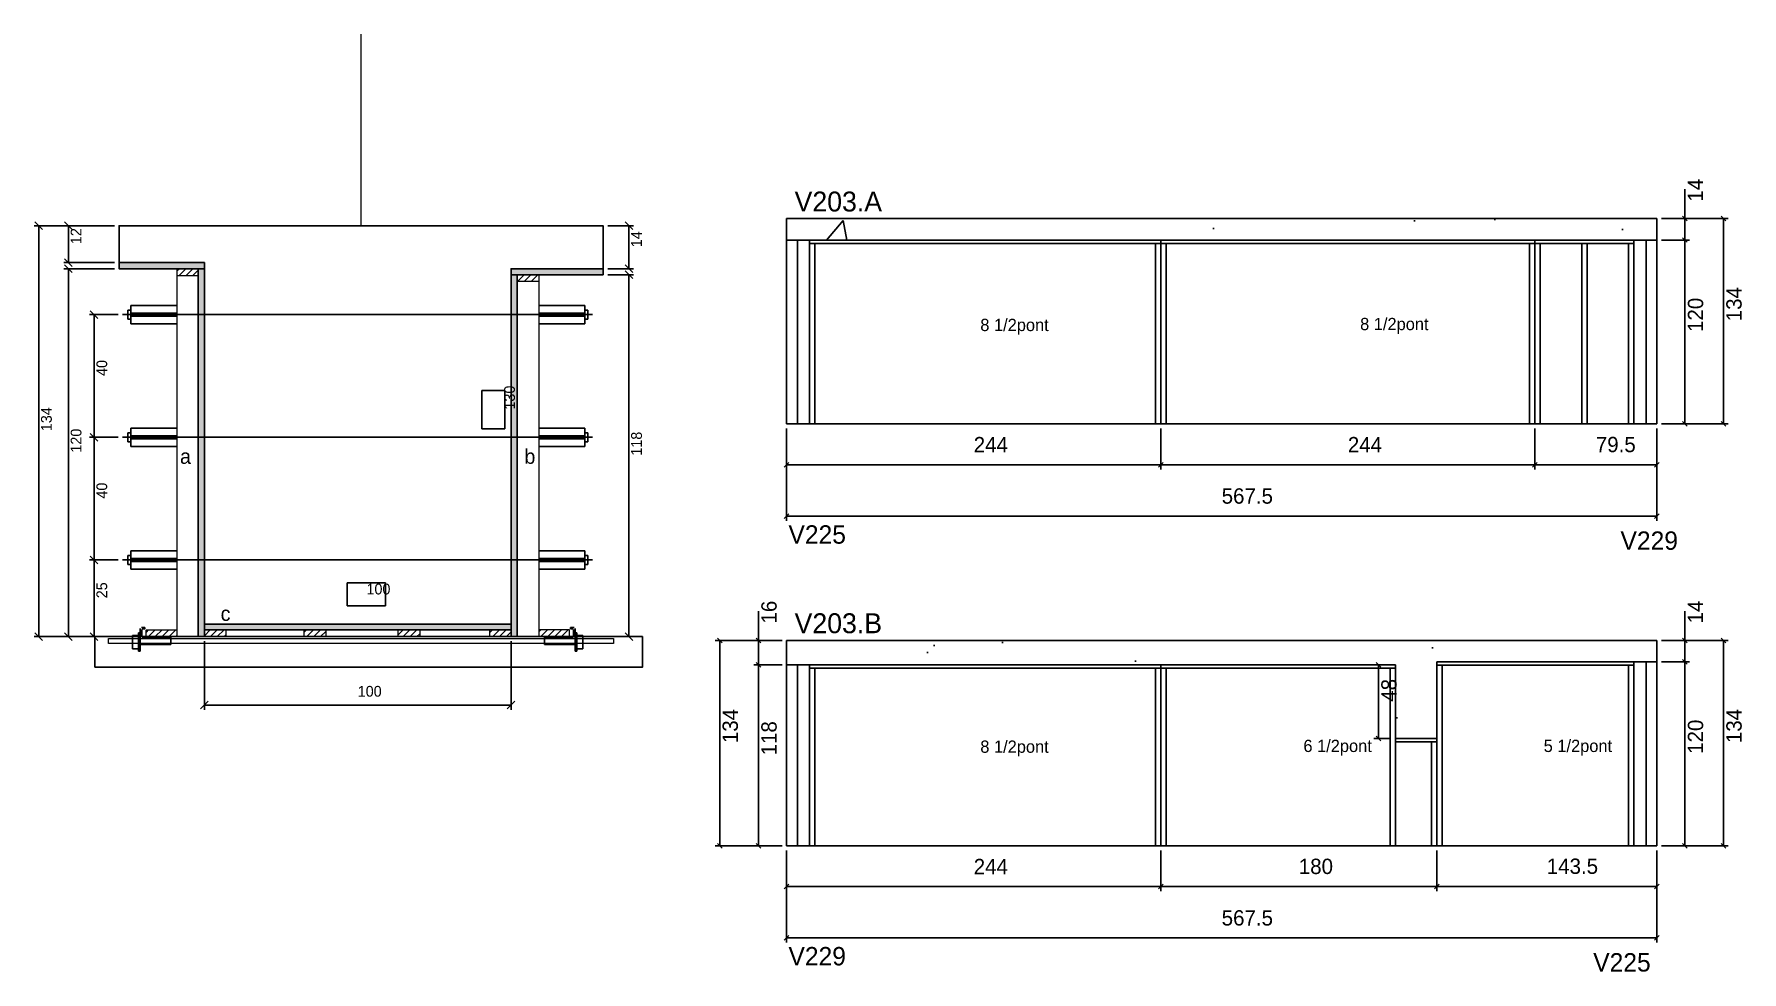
# Model space of a CAD drawing. Header units: metres. Extents: x 4399 to 5513, y 9809 to 10421.
import ezdxf

# ---------------------------------------------------------------- set-up
doc = ezdxf.new("R2010")
doc.units = ezdxf.units.M
for name, color, linetype in [('5', 7, 'Continuous'), ('barrote', 7, 'Continuous'), ('CONCRETO', 7, 'Continuous'), ('COTA', 7, 'Continuous'), ('Cota Seção (2x)', 7, 'Continuous'), ('detalhes', 7, 'Continuous'), ('Hachura', 7, 'Continuous'), ('Madeira', 7, 'Continuous'), ('Painéis', 7, 'Continuous'), ('presilha', 7, 'Continuous'), ('SARR_2.2x7', 7, 'Continuous'), ('SARR_3.5x7', 7, 'Continuous'), ('SCO-___-LAJ', 7, 'Continuous'), ('TENSOR', 7, 'Continuous'), ('texto', 7, 'Continuous'), ('Texto Seção', 7, 'Continuous')]:
    doc.layers.add(name, color=color, linetype=linetype)

msp = doc.modelspace()

# ---------------------------------------------------------------- hatches: boundary and pattern name
at = {"layer": 'COTA'}
h = msp.add_hatch(dxfattribs=at)
h.set_pattern_fill('AR-CONC')
h.paths.add_polyline_path([(5457.2, 10300.5), (5457.2, 10286.5), (4889.7, 10286.5), (4889.7, 10300.5), (5457.2, 10300.5)])
h = msp.add_hatch(dxfattribs=at)
h.set_pattern_fill('AR-CONC')
h.paths.add_polyline_path([(5313.7, 9961.3), (5313.7, 10011.3), (5457.2, 10011.3), (5457.2, 10025.3), (4889.7, 10025.3), (4889.7, 10009.3), (5286.7, 10009.3), (5286.7, 9961.3), (5313.7, 9961.3)])
at = {"layer": 'Hachura'}
h = msp.add_hatch(color=7, dxfattribs=at)
h.dxf.hatch_style = 1
h.paths.add_polyline_path([(4510, 10267.8), (4510, 10271.8), (4454.4, 10271.8), (4454.4, 10267.8), (4510, 10267.8)])
h = msp.add_hatch(dxfattribs=at)
h.set_pattern_fill('ANSI31')
h.paths.add_polyline_path([(4506, 10263.4), (4506, 10267.8), (4492, 10267.8), (4492, 10263.4), (4506, 10263.4)])
h = msp.add_hatch(color=7, dxfattribs=at)
h.dxf.hatch_style = 1
h.paths.add_polyline_path([(4506, 10267.8), (4510, 10267.8), (4510, 10027.8), (4506, 10027.8), (4506, 10267.8)])
h = msp.add_hatch(color=7, dxfattribs=at)
h.dxf.hatch_style = 1
h.paths.add_polyline_path([(4770, 10263.8), (4770, 10267.8), (4710, 10267.8), (4710, 10263.8), (4770, 10263.8)])
h = msp.add_hatch(color=7, dxfattribs=at)
h.dxf.hatch_style = 1
h.paths.add_polyline_path([(4714, 10263.8), (4710, 10263.8), (4710, 10027.8), (4714, 10027.8), (4714, 10263.8)])
h = msp.add_hatch(dxfattribs=at)
h.set_pattern_fill('ANSI31')
h.paths.add_polyline_path([(4714, 10259.4), (4714, 10263.8), (4728, 10263.8), (4728, 10259.4), (4714, 10259.4)])
h = msp.add_hatch(color=7, dxfattribs=at)
h.dxf.hatch_style = 1
h.paths.add_polyline_path([(4710, 10032.2), (4710, 10035.8), (4510, 10035.8), (4510, 10032.2), (4710, 10032.2)])
h = msp.add_hatch(dxfattribs=at)
h.set_pattern_fill('ANSI31')
h.paths.add_polyline_path([(4472, 10027.8), (4472, 10032.2), (4492, 10032.2), (4492, 10027.8), (4472, 10027.8)])
h = msp.add_hatch(dxfattribs=at)
h.set_pattern_fill('ANSI31')
h.paths.add_polyline_path([(4510, 10027.8), (4510, 10032.2), (4524, 10032.2), (4524, 10027.8), (4510, 10027.8)])
h = msp.add_hatch(dxfattribs=at)
h.set_pattern_fill('ANSI31')
h.paths.add_polyline_path([(4575.1, 10027.8), (4575.1, 10032.2), (4589.1, 10032.2), (4589.1, 10027.8), (4575.1, 10027.8)])
h = msp.add_hatch(dxfattribs=at)
h.set_pattern_fill('ANSI31')
h.paths.add_polyline_path([(4636.4, 10027.8), (4636.4, 10032.2), (4650.4, 10032.2), (4650.4, 10027.8), (4636.4, 10027.8)])
h = msp.add_hatch(dxfattribs=at)
h.set_pattern_fill('ANSI31')
h.paths.add_polyline_path([(4710, 10027.8), (4710, 10032.2), (4696, 10032.2), (4696, 10027.8), (4710, 10027.8)])
h = msp.add_hatch(dxfattribs=at)
h.set_pattern_fill('ANSI31')
h.paths.add_polyline_path([(4748, 10027.8), (4748, 10032.2), (4728, 10032.2), (4728, 10027.8), (4748, 10027.8)])

# ---------------------------------------------------------------- linework, layer by layer
at = {"color": 7, "lineweight": 25}
for p, q in [((4460, 10240.8), (4460, 10234.8)), ((4460, 10240.8), (4462, 10240.8)), ((4462, 10234.8), (4460, 10234.8)), ((4462, 10243.8), (4462, 10231.8)), ((4462, 10243.8), (4492, 10243.8)), ((4492, 10238.8), (4462, 10238.8)), ((4492, 10236.8), (4462, 10236.8)), ((4758, 10243.8), (4728, 10243.8)), ((4728, 10238.8), (4758, 10238.8)), ((4728, 10236.8), (4758, 10236.8)), ((4758, 10243.8), (4758, 10231.8)), ((4758, 10240.8), (4760, 10240.8)), ((4758, 10234.8), (4760, 10234.8)), ((4760, 10240.8), (4760, 10234.8)), ((4462, 10231.8), (4492, 10231.8)), ((4758, 10231.8), (4728, 10231.8)), ((4460, 10160.8), (4460, 10154.8)), ((4460, 10160.8), (4462, 10160.8)), ((4462, 10163.8), (4462, 10151.8)), ((4462, 10163.8), (4492, 10163.8)), ((4492, 10158.8), (4462, 10158.8)), ((4492, 10156.8), (4462, 10156.8)), ((4758, 10163.8), (4728, 10163.8)), ((4728, 10158.8), (4758, 10158.8)), ((4728, 10156.8), (4758, 10156.8)), ((4758, 10163.8), (4758, 10151.8)), ((4758, 10160.8), (4760, 10160.8)), ((4760, 10160.8), (4760, 10154.8)), ((4462, 10154.8), (4460, 10154.8)), ((4462, 10151.8), (4492, 10151.8)), ((4758, 10151.8), (4728, 10151.8)), ((4758, 10154.8), (4760, 10154.8)), ((4460, 10080.8), (4460, 10074.8)), ((4460, 10080.8), (4462, 10080.8)), ((4462, 10083.8), (4462, 10071.8)), ((4462, 10083.8), (4492, 10083.8)), ((4492, 10078.8), (4462, 10078.8)), ((4758, 10083.8), (4728, 10083.8)), ((4728, 10078.8), (4758, 10078.8)), ((4758, 10083.8), (4758, 10071.8)), ((4758, 10080.8), (4760, 10080.8)), ((4760, 10080.8), (4760, 10074.8)), ((4462, 10074.8), (4460, 10074.8)), ((4492, 10076.8), (4462, 10076.8)), ((4462, 10071.8), (4492, 10071.8)), ((4728, 10076.8), (4758, 10076.8)), ((4758, 10071.8), (4728, 10071.8)), ((4758, 10074.8), (4760, 10074.8))]:
    msp.add_line(p, q, dxfattribs=at)
at = {"layer": 'barrote', "color": 251, "lineweight": 25}
msp.add_lwpolyline([(4438.5, 10007.8), (4795.7, 10007.8), (4795.7, 10027.8), (4438.5, 10027.8)], close=True, dxfattribs=at)
at = {"layer": 'CONCRETO', "color": 251, "lineweight": 25}
msp.add_lwpolyline([(4454.4, 10271.8), (4454.4, 10295.8), (4770, 10295.8), (4770, 10267.8), (4710, 10267.8), (4710, 10035.8), (4510, 10035.8), (4510, 10271.8)], close=True, dxfattribs=at)
at = {"layer": 'COTA', "color": 4, "lineweight": 25}
for p, q in [((4451.4, 10295.8), (4399, 10295.8)), ((4402, 10027.8), (4402, 10295.8)), ((4451.4, 10295.8), (4418.3, 10295.8)), ((4421.3, 10295.8), (4421.3, 10271.8)), ((4773, 10295.8), (4789.8, 10295.8)), ((4786.8, 10295.8), (4786.8, 10267.8)), ((4451.4, 10271.8), (4418.3, 10271.8)), ((4451.4, 10267.8), (4418.3, 10267.8)), ((4421.3, 10267.8), (4421.3, 10027.8)), ((4773, 10267.8), (4789.8, 10267.8)), ((4773, 10263.8), (4789.8, 10263.8)), ((4786.8, 10027.8), (4786.8, 10263.8)), ((4453.7, 10237.8), (4435.1, 10237.8)), ((4438.1, 10237.8), (4438.1, 10157.8)), ((4453.7, 10157.8), (4435.1, 10157.8)), ((4453.7, 10157.8), (4435.1, 10157.8)), ((4438.1, 10157.8), (4438.1, 10077.8)), ((4889.7, 10163.5), (4889.7, 10136.9)), ((4889.7, 10163.5), (4889.7, 10103.4)), ((5133.7, 10163.5), (5133.7, 10136.9)), ((5133.7, 10163.5), (5133.7, 10136.9)), ((5377.7, 10163.5), (5377.7, 10136.9)), ((5377.7, 10163.5), (5377.7, 10136.9)), ((5457.2, 10163.5), (5457.2, 10136.9)), ((5457.2, 10163.5), (5457.2, 10103.4)), ((4889.7, 10139.9), (5133.7, 10139.9)), ((5133.7, 10139.9), (5377.7, 10139.9)), ((5377.7, 10139.9), (5457.2, 10139.9)), ((4889.7, 10106.4), (5457.2, 10106.4)), ((4453.7, 10077.8), (4435.1, 10077.8)), ((4453.7, 10077.8), (4435.1, 10077.8)), ((4438.1, 10077.8), (4438.1, 10027.8)), ((4473.4, 10027.8), (4399, 10027.8)), ((4473.4, 10027.8), (4418.3, 10027.8)), ((4453.7, 10027.8), (4435.1, 10027.8)), ((4510, 10024.8), (4510, 9980.1)), ((4710, 10024.8), (4710, 9980.1)), ((4746.6, 10027.8), (4789.8, 10027.8)), ((4510, 9983.1), (4710, 9983.1)), ((4889.7, 9888.3), (4889.7, 9861.8)), ((4889.7, 9888.3), (4889.7, 9828.2)), ((5133.7, 9888.3), (5133.7, 9861.8)), ((5133.7, 9888.3), (5133.7, 9861.8)), ((5313.7, 9888.3), (5313.7, 9861.8)), ((5313.7, 9888.3), (5313.7, 9861.8)), ((5457.2, 9888.3), (5457.2, 9861.8)), ((5457.2, 9888.3), (5457.2, 9828.2)), ((4889.7, 9864.8), (5133.7, 9864.8)), ((5133.7, 9864.8), (5313.7, 9864.8)), ((5313.7, 9864.8), (5457.2, 9864.8)), ((4889.7, 9831.2), (5457.2, 9831.2))]:
    msp.add_line(p, q, dxfattribs=at)
at = {"layer": 'COTA', "color": 241, "lineweight": 25}
for p, q in [((4889.7, 10300.5), (5457.2, 10300.5)), ((4889.7, 10286.5), (4889.7, 10300.5)), ((5457.2, 10286.5), (5457.2, 10300.5)), ((4889.7, 10025.3), (5457.2, 10025.3)), ((4889.7, 10009.3), (4889.7, 10025.3)), ((5457.2, 10011.3), (5457.2, 10025.3))]:
    msp.add_line(p, q, dxfattribs=at)
at = {"layer": 'COTA', "color": 0, "lineweight": 25}
for p, q in [((4891.2, 10141.4), (4888.2, 10138.4)), ((5132.2, 10138.4), (5135.2, 10141.4)), ((5135.2, 10141.4), (5132.2, 10138.4)), ((5379.2, 10141.4), (5376.2, 10138.4)), ((5376.2, 10138.4), (5379.2, 10141.4)), ((5455.7, 10138.4), (5458.7, 10141.4)), ((4891.2, 10107.9), (4888.2, 10104.9)), ((5455.7, 10104.9), (5458.7, 10107.9)), ((4891.2, 9866.3), (4888.2, 9863.3)), ((5132.2, 9863.3), (5135.2, 9866.3)), ((5135.2, 9866.3), (5132.2, 9863.3)), ((5315.2, 9866.3), (5312.2, 9863.3)), ((5312.2, 9863.3), (5315.2, 9866.3)), ((5455.7, 9863.3), (5458.7, 9866.3)), ((4891.2, 9832.7), (4888.2, 9829.7)), ((5455.7, 9829.7), (5458.7, 9832.7))]:
    msp.add_line(p, q, dxfattribs=at)
for points in [[(4404.5, 10293.3), (4399.5, 10298.3)], [(4423.8, 10293.3), (4418.8, 10298.3)], [(4789.3, 10293.3), (4784.3, 10298.3)], [(4418.8, 10274.3), (4423.8, 10269.3)], [(4423.8, 10265.3), (4418.8, 10270.3)], [(4784.3, 10270.3), (4789.3, 10265.3)], [(4789.3, 10261.3), (4784.3, 10266.3)], [(4440.6, 10235.3), (4435.6, 10240.3)], [(4440.6, 10155.3), (4435.6, 10160.3)], [(4435.6, 10160.3), (4440.6, 10155.3)], [(4440.6, 10075.3), (4435.6, 10080.3)], [(4435.6, 10080.3), (4440.6, 10075.3)], [(4399.5, 10030.3), (4404.5, 10025.3)], [(4418.8, 10030.3), (4423.8, 10025.3)], [(4435.6, 10030.3), (4440.6, 10025.3)], [(4784.3, 10030.3), (4789.3, 10025.3)], [(4512.5, 9985.6), (4507.5, 9980.6)], [(4707.5, 9980.6), (4712.5, 9985.6)]]:
    msp.add_lwpolyline(points, dxfattribs=at)
at = {"layer": 'Cota Seção (2x)', "color": 180, "lineweight": 25}
for p, q in [((4706, 10188.4), (4691, 10188.4)), ((4691, 10188.4), (4691, 10163.4)), ((4706, 10163.4), (4706, 10188.4)), ((4691, 10163.4), (4706, 10163.4)), ((4628.2, 10062.8), (4603.2, 10062.8)), ((4603.2, 10062.8), (4603.2, 10047.8)), ((4628.2, 10047.8), (4628.2, 10062.8)), ((4603.2, 10047.8), (4628.2, 10047.8))]:
    msp.add_line(p, q, dxfattribs=at)
at = {"layer": 'Madeira', "color": 126, "lineweight": 18}
for points in [[(4506, 10263.4), (4506, 10267.8), (4492, 10267.8), (4492, 10263.4)], [(4506, 10267.8), (4492, 10267.8), (4492, 10027.8), (4506, 10027.8)], [(4714, 10259.4), (4714, 10263.8), (4728, 10263.8), (4728, 10259.4)], [(4714, 10263.8), (4728, 10263.8), (4728, 10027.8), (4714, 10027.8)], [(4472, 10027.8), (4472, 10032.2), (4492, 10032.2), (4492, 10027.8)], [(4510, 10027.8), (4510, 10032.2), (4524, 10032.2), (4524, 10027.8)], [(4575.1, 10027.8), (4575.1, 10032.2), (4589.1, 10032.2), (4589.1, 10027.8)], [(4636.4, 10027.8), (4636.4, 10032.2), (4650.4, 10032.2), (4650.4, 10027.8)], [(4710, 10027.8), (4710, 10032.2), (4696, 10032.2), (4696, 10027.8)], [(4748, 10027.8), (4748, 10032.2), (4728, 10032.2), (4728, 10027.8)]]:
    msp.add_lwpolyline(points, close=True, dxfattribs=at)
at = {"layer": 'Painéis', "color": 4, "lineweight": 25}
for p, q in [((5475.5, 10300.5), (5475.5, 10319.6)), ((5460.2, 10300.5), (5478.5, 10300.5)), ((5460.2, 10300.5), (5503.7, 10300.5)), ((5475.5, 10286.5), (5475.5, 10300.5)), ((5500.7, 10300.5), (5500.7, 10166.5)), ((5460.2, 10286.5), (5478.5, 10286.5)), ((5460.2, 10286.5), (5478.5, 10286.5)), ((5475.5, 10286.5), (5475.5, 10166.5)), ((5460.2, 10166.5), (5478.5, 10166.5)), ((5460.2, 10166.5), (5503.7, 10166.5)), ((4871.3, 10025.3), (4871.3, 10044.3)), ((5475.5, 10025.3), (5475.5, 10044.4)), ((4886.7, 10025.3), (4843.1, 10025.3)), ((4846.1, 10025.3), (4846.1, 9891.3)), ((4886.7, 10025.3), (4868.3, 10025.3)), ((4871.3, 10009.3), (4871.3, 10025.3)), ((5460.2, 10025.3), (5478.5, 10025.3)), ((5460.2, 10025.3), (5503.7, 10025.3)), ((5475.5, 10011.3), (5475.5, 10025.3)), ((5500.7, 10025.3), (5500.7, 9891.3)), ((4886.7, 10009.3), (4868.3, 10009.3)), ((4886.7, 10009.3), (4868.3, 10009.3)), ((4871.3, 10009.3), (4871.3, 9891.3)), ((5283.7, 10009.3), (5272.6, 10009.3)), ((5275.6, 10009.3), (5275.6, 9961.3)), ((5460.2, 10011.3), (5478.5, 10011.3)), ((5460.2, 10011.3), (5478.5, 10011.3)), ((5475.5, 10011.3), (5475.5, 9891.3)), ((5283.7, 9961.3), (5272.6, 9961.3)), ((4886.7, 9891.3), (4843.1, 9891.3)), ((4886.7, 9891.3), (4868.3, 9891.3)), ((5460.2, 9891.3), (5478.5, 9891.3)), ((5460.2, 9891.3), (5503.7, 9891.3))]:
    msp.add_line(p, q, dxfattribs=at)
at = {"layer": 'Painéis', "color": 0, "lineweight": 25}
for p, q in [((5477, 10299), (5474, 10302)), ((5502.2, 10299), (5499.2, 10302)), ((5474, 10288), (5477, 10285)), ((5477, 10285), (5474, 10288)), ((5474, 10168), (5477, 10165)), ((5499.2, 10168), (5502.2, 10165)), ((4847.6, 10023.8), (4844.6, 10026.8)), ((4872.8, 10023.8), (4869.8, 10026.8)), ((5477, 10023.8), (5474, 10026.8)), ((5502.2, 10023.8), (5499.2, 10026.8)), ((5474, 10012.8), (5477, 10009.8)), ((5477, 10009.8), (5474, 10012.8)), ((4869.8, 10010.8), (4872.8, 10007.8)), ((4872.8, 10007.8), (4869.8, 10010.8)), ((5277.1, 10007.8), (5274.1, 10010.8)), ((5274.1, 9962.8), (5277.1, 9959.8)), ((4844.6, 9892.8), (4847.6, 9889.8)), ((4869.8, 9892.8), (4872.8, 9889.8)), ((5474, 9892.8), (5477, 9889.8)), ((5499.2, 9892.8), (5502.2, 9889.8))]:
    msp.add_line(p, q, dxfattribs=at)
at = {"layer": 'Painéis', "color": 200, "lineweight": 25}
for p, q in [((4889.7, 10286.5), (5457.2, 10286.5)), ((4889.7, 10166.5), (4889.7, 10286.5)), ((5133.7, 10166.5), (5133.7, 10286.5)), ((5377.7, 10166.5), (5377.7, 10286.5)), ((5457.2, 10166.5), (5457.2, 10286.5)), ((4889.7, 10166.5), (5457.2, 10166.5)), ((4889.7, 10009.3), (5286.7, 10009.3)), ((4889.7, 9891.3), (4889.7, 10009.3)), ((5133.7, 9891.3), (5133.7, 10009.3)), ((5286.7, 10009.3), (5286.7, 9961.3)), ((5313.7, 10011.3), (5457.2, 10011.3)), ((5313.7, 9891.3), (5313.7, 10011.3)), ((5457.2, 9891.3), (5457.2, 10011.3)), ((5286.7, 9961.3), (5313.7, 9961.3)), ((4889.7, 9891.3), (5457.2, 9891.3))]:
    msp.add_line(p, q, dxfattribs=at)
for points in [[(4510, 10267.8), (4510, 10271.8), (4454.4, 10271.8), (4454.4, 10267.8)], [(4506, 10267.8), (4510, 10267.8), (4510, 10027.8), (4506, 10027.8)], [(4770, 10263.8), (4770, 10267.8), (4710, 10267.8), (4710, 10263.8)], [(4714, 10263.8), (4710, 10263.8), (4710, 10027.8), (4714, 10027.8)], [(4710, 10032.2), (4710, 10035.8), (4510, 10035.8), (4510, 10032.2)]]:
    msp.add_lwpolyline(points, close=True, dxfattribs=at)
at = {"layer": 'presilha', "color": 1, "lineweight": 25}
for p, q in [((4463.1, 10028.5), (4467.1, 10028.5)), ((4463.1, 10028.5), (4463.1, 10019.8)), ((4467.1, 10030.2), (4468.1, 10030.2)), ((4467.1, 10018.2), (4467.1, 10030.2)), ((4467.1, 10028.5), (4467.1, 10019.8)), ((4468.1, 10026.9), (4468.1, 10033.1)), ((4468.1, 10030.2), (4468.1, 10018.2)), ((4471.1, 10033.8), (4468.9, 10033.8)), ((4469.1, 10027.5), (4469.1, 10032.4)), ((4471.1, 10032.8), (4469.5, 10032.8)), ((4488.1, 10027.2), (4469.5, 10027.2)), ((4471.1, 10033.8), (4471.1, 10032.8)), ((4488.1, 10027.2), (4488.1, 10022.6)), ((4731.8, 10027.2), (4731.8, 10022.6)), ((4731.8, 10027.2), (4750.4, 10027.2)), ((4748.8, 10033.8), (4748.8, 10032.8)), ((4748.8, 10033.8), (4751.1, 10033.8)), ((4748.8, 10032.8), (4750.4, 10032.8)), ((4750.8, 10027.5), (4750.8, 10032.4)), ((4751.8, 10026.9), (4751.8, 10033.1)), ((4752.8, 10030.2), (4751.8, 10030.2)), ((4751.8, 10030.2), (4751.8, 10018.2)), ((4752.8, 10018.2), (4752.8, 10030.2)), ((4756.8, 10028.5), (4752.8, 10028.5)), ((4752.8, 10028.5), (4752.8, 10019.8)), ((4756.8, 10028.5), (4756.8, 10019.8)), ((4467.1, 10019.8), (4463.1, 10019.8)), ((4468.1, 10018.2), (4467.1, 10018.2)), ((4488.1, 10022.6), (4468.1, 10022.6)), ((4731.8, 10022.6), (4751.8, 10022.6)), ((4751.8, 10018.2), (4752.8, 10018.2)), ((4752.8, 10019.8), (4756.8, 10019.8))]:
    msp.add_line(p, q, dxfattribs=at)
at = {"layer": 'SARR_2.2x7', "color": 40, "lineweight": 25}
for p, q in [((4896.7, 10166.5), (4896.7, 10286.5)), ((4904.7, 10284.3), (5133.7, 10284.3)), ((5133.7, 10284.3), (5442.2, 10284.3)), ((5450.2, 10166.5), (5450.2, 10286.5)), ((4896.7, 9891.3), (4896.7, 10009.3)), ((4904.7, 10007.1), (5133.7, 10007.1)), ((5133.7, 10007.1), (5286.7, 10007.1)), ((5313.7, 10009.1), (5442.2, 10009.1)), ((5450.2, 9891.3), (5450.2, 10011.3)), ((5286.7, 9959.1), (5313.7, 9959.1))]:
    msp.add_line(p, q, dxfattribs=at)
at = {"layer": 'SARR_3.5x7', "color": 81, "lineweight": 25}
for p, q in [((4904.7, 10286.5), (4904.7, 10166.5)), ((4908.2, 10284.3), (4908.2, 10166.5)), ((5130.2, 10284.3), (5130.2, 10166.5)), ((5133.7, 10284.3), (5133.7, 10166.5)), ((5137.2, 10284.3), (5137.2, 10166.5)), ((5374.2, 10284.3), (5374.2, 10166.5)), ((5377.7, 10284.3), (5377.7, 10166.5)), ((5381.2, 10284.3), (5381.2, 10166.5)), ((5408.2, 10284.3), (5408.2, 10166.5)), ((5411.7, 10284.3), (5411.7, 10166.5)), ((5438.7, 10284.3), (5438.7, 10166.5)), ((5442.2, 10286.5), (5442.2, 10166.5)), ((4904.7, 10166.5), (4908.2, 10166.5)), ((5130.2, 10166.5), (5133.7, 10166.5)), ((5133.7, 10166.5), (5137.2, 10166.5)), ((4904.7, 10009.3), (4904.7, 9891.3)), ((4908.2, 10007.1), (4908.2, 9891.3)), ((5130.2, 10007.1), (5130.2, 9891.3)), ((5133.7, 10007.1), (5133.7, 9891.3)), ((5137.2, 10007.1), (5137.2, 9891.3)), ((5283.2, 10007.1), (5283.2, 9891.3)), ((5286.7, 10007.1), (5286.7, 9891.3)), ((5313.7, 10009.1), (5313.7, 9891.3)), ((5317.2, 10009.1), (5317.2, 9891.3)), ((5438.7, 10009.1), (5438.7, 9891.3)), ((5442.2, 10011.3), (5442.2, 9891.3)), ((5310.2, 9959.1), (5310.2, 9891.3)), ((4904.7, 9891.3), (4908.2, 9891.3)), ((5130.2, 9891.3), (5133.7, 9891.3)), ((5133.7, 9891.3), (5137.2, 9891.3)), ((5313.7, 9891.3), (5317.2, 9891.3))]:
    msp.add_line(p, q, dxfattribs=at)
at = {"layer": 'SCO-___-LAJ', "color": 1, "lineweight": 0}
msp.add_lwpolyline([(4447.5, 10026.5), (4776.8, 10026.5), (4776.8, 10023.3), (4447.5, 10023.3)], close=True, dxfattribs=at)
at = {"layer": 'TENSOR', "color": 3, "lineweight": 25}
for p, q in [((4763, 10237.8), (4456.7, 10237.8)), ((4763, 10157.8), (4456.7, 10157.8)), ((4763, 10077.8), (4456.7, 10077.8))]:
    msp.add_line(p, q, dxfattribs=at)
at = {"layer": 'Texto Seção', "color": 252, "lineweight": 15}
msp.add_line((4612.2, 10295.8), (4612.2, 10420.8), dxfattribs=at)

# ---------------------------------------------------------------- texts
at = {"layer": '5', "color": 5, "lineweight": 25}
for s, rotation, p in [('V225', 360, (4890.9, 10088.4)), ('V229', 0, (5433.5, 10084.4)), ('V229', 360, (4890.9, 9813.3)), ('V225', 0, (5415.7, 9809.3))]:
    msp.add_text(s, height=12, rotation=rotation, dxfattribs=at).set_placement(p)
at = {"layer": 'COTA', "color": 1, "lineweight": 25}
for s, p in [('12', (4429.8, 10283.8)), ('14', (4795.3, 10281.8)), ('40', (4446.6, 10197.8)), ('134', (4410.5, 10161.8)), ('120', (4429.8, 10147.8)), ('118', (4795.3, 10145.8)), ('40', (4446.6, 10117.8)), ('25', (4446.6, 10052.8))]:
    msp.add_text(s, height=7, rotation=90, dxfattribs=at).set_placement(p)
at = {"layer": 'COTA', "color": 240, "lineweight": 25}
for s, p in [('244', (5011.7, 10148)), ('244', (5255.7, 10148)), ('79.5', (5417.4, 10148.1)), ('567.5', (5173.4, 10114.5)), ('244', (5011.7, 9872.8)), ('180', (5223.7, 9872.9)), ('143.5', (5385.4, 9873)), ('567.5', (5173.4, 9839.3))]:
    msp.add_text(s, height=10, dxfattribs=at).set_placement(p)
at = {"layer": 'COTA', "color": 1, "lineweight": 25}
msp.add_text('100', height=7, dxfattribs=at).set_placement((4610, 9988.6))
at = {"layer": 'Cota Seção (2x)', "color": 1, "lineweight": 25}
msp.add_text('130', height=7, rotation=90, dxfattribs=at).set_placement((4712.5, 10175.9))
msp.add_text('100', height=7, dxfattribs=at).set_placement((4615.7, 10055.3))
at = {"layer": 'detalhes', "color": 4, "lineweight": 25}
for s, p in [('a', (4494.1, 10140.5)), ('b', (4718.7, 10140.5)), ('c', (4520.6, 10038))]:
    msp.add_text(s, height=9.6, dxfattribs=at).set_placement(p)
at = {"layer": 'Painéis', "color": 240, "lineweight": 25}
for s, p in [('14', (5487.4, 10311.5)), ('120', (5487.4, 10226.5)), ('134', (5512.5, 10233.5)), ('16', (4883.2, 10036.3)), ('14', (5487.4, 10036.4)), ('48', (5287.5, 9985.3)), ('134', (4857.9, 9958.3)), ('134', (5512.5, 9958.3)), ('118', (4883.2, 9950.3)), ('120', (5487.4, 9951.3))]:
    msp.add_text(s, height=10, rotation=90, dxfattribs=at).set_placement(p)
at = {"layer": 'texto', "color": 2, "lineweight": 25}
for s, p in [('8 1/2pont', (5016, 10227.1)), ('8 1/2pont', (5263.7, 10227.7)), ('8 1/2pont', (5016, 9952)), ('6 1/2pont', (5226.7, 9952.5)), ('5 1/2pont', (5383.4, 9952.5))]:
    msp.add_text(s, height=8, dxfattribs=at).set_placement(p)
at = {"layer": 'Texto Seção', "color": 7, "lineweight": 15}
for s, p in [('V203.A', (4894.9, 10305.1)), ('V203.B', (4894.9, 10030))]:
    msp.add_text(s, height=13, dxfattribs=at).set_placement(p)

doc.saveas('drawing.dxf')
